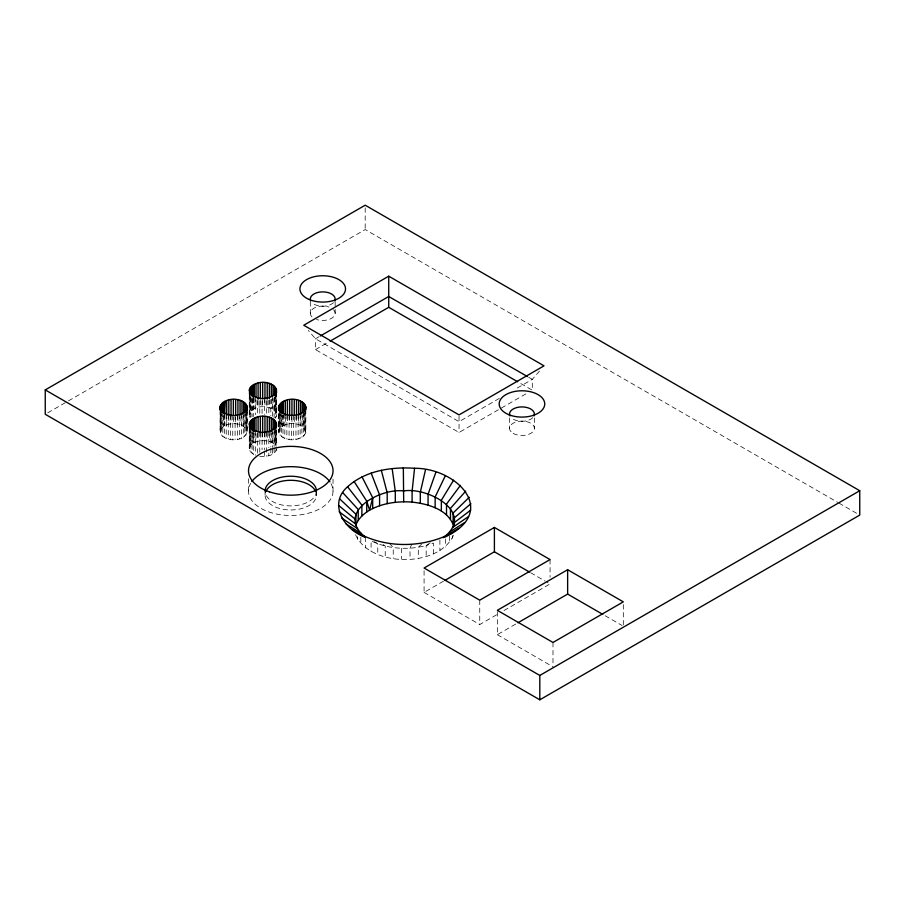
<?xml version="1.0" encoding="UTF-8"?>
<svg xmlns="http://www.w3.org/2000/svg" width="905" height="905" viewBox="0 0 905 905"><rect width="100%" height="100%" fill="white"/><g stroke="black" fill="none" stroke-linecap="round" stroke-linejoin="round"><path stroke-width="0.68" stroke-dasharray="4.53 3.39" d="M220.22 412.601L220.22 430.192C219.881 443.201 247.993 443.02 246.941 429.864L246.941 412.273M275.278 393.822L275.278 418.178L276.534 415.61L276.24 395.361M305.833 432.533C304.103 421.153 283.887 420.882 278.808 430.192C279.034 442.398 301.738 442.783 305.833 432.533L305.833 409.524M249.95 392.894L249.95 417.25C247.812 404.512 271.172 403.596 276.24 412.952M253.694 430.067L253.694 454.423C238.434 442.262 269.724 435.599 275.516 445.509L275.516 430.622M259.769 456.29C265.742 456.946 274.249 455.973 276.534 449.446M355.575 534.731C370.134 567.967 441.142 568.08 454.186 533.52M411.764 544.177L410.01 548.204L410.01 559.03M220.22 430.192C225.424 421.402 241.386 421.56 246.941 429.864M539.504 371.039L532.298 379.365L515.205 389.229M421.9 543.815L418.291 547.276C402.397 549.64 385.587 548.091 371.107 540.794L371.107 551.62M430.26 542.751L426.176 545.557L418.291 547.276L418.291 558.102M47.694 412.861L67.23 401.582M68.452 400.881L365.19 229.553L837.713 502.365M319.148 336.66L315.483 338.764L315.483 349.59L459.05 432.477L527.411 393.008M315.483 349.59L328.911 341.841M499.334 398.392L459.05 421.651L315.483 338.764L308.277 330.438M424.083 570.738L424.083 592.39L443.473 581.191M424.083 592.39L479.752 624.529L499.141 613.33M503.995 610.536L550.059 583.929L546.439 581.836M497.331 611.678L497.331 634.677L516.721 623.477M838.935 503.067L857.307 513.678M528.644 377.261L532.298 379.365L532.298 390.191L518.916 382.464M530.703 572.752L545.229 581.134M605.162 615.739L622.097 625.525M497.331 634.677L552.989 666.815M374.41 541.71L377.781 543.769L377.781 554.595M383.064 544.482L385.225 546.054L385.225 556.88M389.399 543.362L393.234 547.582L393.234 558.408M623.307 604.574L623.307 626.226M552.989 642.46L552.989 665.469M550.059 559.573L550.059 577.164M534.391 417.963L534.391 428.303M509.526 417.963L509.526 428.303M479.752 600.173L479.752 624.529M459.05 416.243L459.05 432.477M452.579 535.59L452.579 538.305M449.604 536.088L449.604 542.853M445.339 538.939L445.339 547.061M439.898 539.957L439.898 550.783M433.45 553.917L433.45 543.091L426.176 545.557L426.176 556.383M401.582 548.306L401.582 559.132M365.405 537.208L365.405 548.034M365.19 207.901L365.19 229.553M360.835 537.174L360.835 543.95M357.52 536.756L357.52 539.471M335.155 301.648L335.155 308.107M335.155 309.397L335.155 313.277M333.029 479.039L333.029 491.223M316.456 492.422L316.456 495.126M310.302 301.648L310.302 313.277M305.392 410.836L305.392 433.846M304.815 413.709L304.815 428.597M304.578 410.734L304.578 435.101M303.729 413.879L303.729 427.409M303.401 411.899L303.401 436.255M302.304 415.531L302.304 426.357M301.908 412.918L301.908 437.273M300.596 415.972L300.596 425.452M300.132 413.777L300.132 438.144M298.65 416.605L298.65 424.728M298.13 414.456L298.13 438.812M296.512 416.074L296.512 424.196M295.958 414.931L295.958 439.287M294.261 417.126L294.261 423.891M293.684 415.18L293.684 439.547M291.942 417.035L291.942 423.8M291.365 415.214L291.365 439.57M289.645 415.825L289.645 423.947M289.068 415.01L289.068 439.377M287.405 416.187L287.405 424.309M286.874 414.592L286.874 438.959M285.313 416.764L285.313 424.886M284.826 413.97L284.826 438.325M283.423 414.829L283.423 425.655M282.982 413.155L282.982 437.511M282.564 415.282L282.564 426.108M281.783 415.78L281.783 426.606M281.421 412.16L281.421 436.527M280.448 414.162L280.448 427.703M280.165 411.04L280.165 435.396M279.441 414.026L279.441 428.902M279.249 411.164L279.249 434.162M278.808 413.958L278.808 430.192M278.717 413.913L278.717 432.862M278.57 413.936L278.57 431.527M276.534 392.612L276.534 415.61M276.534 430.497L276.579 445.396M276.24 430.542L276.24 445.43M276.093 392.566L276.093 416.934M276.093 427.76L276.093 445.351M276.093 446.697L276.093 450.758M275.516 396.797L275.516 411.685M275.278 427.658L275.278 445.249M274.43 396.967L274.43 410.497M274.43 430.791L274.43 444.332M274.102 397.691L274.102 417.986M274.102 428.812L274.102 446.403M274.102 447.76L274.102 453.167M273.005 398.607L273.005 409.433M273.005 432.443L273.005 443.269M272.609 396.005L272.609 416.3M272.609 429.83L272.609 447.421M272.609 448.778L272.609 454.197M271.296 399.06L271.296 408.528M271.296 432.895L271.296 442.364M270.833 399.569L270.833 415.814M270.833 430.701L270.833 446.934M270.833 448.292L270.833 455.057M269.351 399.682L269.351 407.804M269.351 433.518L269.351 441.64M268.83 400.248L268.83 415.135M268.83 431.38L268.83 447.613M268.83 453.02L268.83 455.735M267.224 400.519L267.224 407.284M267.224 432.997L267.224 441.108M266.658 400.723L266.658 415.61M266.658 431.843L266.658 456.211M265.086 492.422L265.086 495.126M264.961 400.202L264.961 406.967M264.961 432.681L264.961 440.803M264.384 398.268L264.384 414.513M264.384 432.104L264.384 449.695M264.384 451.052L264.384 456.459M262.654 400.123L262.654 406.888M262.654 432.601L262.654 440.712M262.065 401.006L262.065 414.535M262.065 432.126L262.065 449.717M260.346 400.259L260.346 407.024M260.346 432.737L260.346 440.859M259.769 400.802L259.769 415.689M259.769 431.934L259.769 452.228M258.106 400.632L258.106 407.397M258.106 433.099L258.106 441.221M257.574 400.383L257.574 415.271M257.574 432.862L257.574 453.167M256.013 399.852L256.013 407.974M256.013 433.676L256.013 441.798M255.527 397.057L255.527 414.648M255.527 430.882L255.527 455.238M254.124 397.917L254.124 408.743M254.124 433.099L254.124 442.579M253.694 397.589L253.694 416.538M253.264 398.37L253.264 409.196M253.264 433.552L253.264 443.031M252.484 398.867L252.484 409.694M252.484 432.692L252.484 443.518M252.122 397.951L252.122 416.9M252.122 429.083L252.122 453.439M251.149 398.607L251.149 410.78M251.149 432.432L251.149 444.615M250.866 396.831L250.866 417.126M250.866 427.952L250.866 452.308M250.142 397.103L250.142 411.99M250.142 430.938L250.142 445.826M249.95 426.719L249.95 451.086M249.418 394.297L249.418 415.949M249.418 428.122L249.418 449.774M249.271 395.666L249.271 414.614M249.271 429.502L249.271 448.439M248.513 478.734L248.513 490.917M247.235 410.881L247.235 432.533M246.794 410.836L246.794 433.846M246.217 413.709L246.217 428.597M245.979 410.734L245.979 435.101M245.131 413.879L245.131 427.409M244.803 411.899L244.803 436.255M243.705 415.531L243.705 426.357M243.309 412.918L243.309 437.273M241.997 415.972L241.997 425.452M241.533 413.777L241.533 438.144M240.051 416.605L240.051 424.728M239.531 414.456L239.531 438.812M237.925 416.074L237.925 424.196M237.37 414.931L237.37 439.287M235.662 417.126L235.662 423.891M235.085 415.18L235.085 439.547M233.354 417.035L233.354 423.8M232.766 415.214L232.766 439.57M231.047 415.825L231.047 423.947M230.481 415.01L230.481 439.377M228.807 416.187L228.807 424.309M228.275 414.592L228.275 438.959M226.714 416.764L226.714 424.886M226.227 413.97L226.227 438.325M224.825 414.829L224.825 425.655M224.395 413.155L224.395 437.511M223.976 415.282L223.976 426.108M223.184 415.78L223.184 426.606M222.822 412.16L222.822 436.527M221.849 414.162L221.849 427.703M221.567 411.04L221.567 435.396M220.843 414.026L220.843 428.902M220.65 411.164L220.65 434.162M220.119 409.863L220.119 432.862M316.456 491.064A25.691 14.831 0 0 1 290.777 505.895A25.691 14.831 0 0 1 265.086 491.064M315.585 491.291A25.691 14.831 0 0 1 291.885 509.945A25.691 14.831 0 0 1 265.47 492.546M331.049 483.677A42.264 24.401 0 0 1 290.505 515.465A42.264 24.401 0 0 1 250.662 483.383M333.493 302.655A12.432 7.172 0 0 1 311.965 302.655M532.728 417.68A12.432 7.172 0 0 1 511.201 417.68M333.493 309.691A12.432 7.172 0 0 1 331.524 318.345A12.432 7.172 0 0 1 316.512 319.488M311.965 316.863A12.432 7.172 0 0 1 313.945 308.198A12.432 7.172 0 0 1 328.945 307.055M513.169 433.371A12.432 7.172 0 0 0 533.961 430.158A12.432 7.172 0 0 0 518.746 421.368A12.432 7.172 0 0 0 513.169 433.371"/><path stroke-width="1.36" d="M247.28 406.831C245.085 418.28 222.721 418.325 219.972 407.171C223.411 395.417 249.282 396.695 247.28 410.893M276.579 389.919C274.385 401.368 252.02 401.413 249.271 390.247C252.552 378.98 276.862 379.568 276.579 392.623M276.579 423.744C274.385 435.203 252.02 435.237 249.271 424.083C252.552 412.816 276.862 413.404 276.579 426.459M305.879 406.831C303.684 418.28 281.319 418.325 278.57 407.171C281.851 395.892 306.15 396.492 305.879 409.535M443.167 537.717C476.392 513.056 427.997 486.766 403.687 490.951C380.077 487.795 334.601 512.784 365.405 537.208C344.794 530.353 327.531 504.289 347.565 486.754C365.541 470.6 391.209 466.709 414.558 468.27C457.251 468.043 499.424 511.981 444.593 537.242M224.055 413.89L224.825 401.3L224.825 413.483M253.355 396.967L254.124 384.387L254.124 396.56M253.355 430.803L254.124 418.212L254.124 431.753M282.745 412.488L283.423 401.3L283.423 413.483M414.558 468.27L412.103 491.268L412.103 502.094C427.963 503.87 448.167 509.368 453.744 526.246M425.497 469.774L420.305 492.388L420.305 503.214M362.011 476.856L372.69 497.705L369.591 510.182C363.708 513.655 358.369 518.52 355.925 525.024L355.925 514.198L339.658 498.859M435.837 472.32L428.065 494.3L428.065 505.126M445.283 475.838L435.147 496.947L435.147 507.773M453.563 480.227L441.357 500.239L441.357 511.065M460.441 485.363L446.516 504.085L446.516 514.911M465.724 491.098L450.475 508.384L450.475 519.21M469.243 497.264L453.111 513.011L453.111 523.837M470.905 503.689L454.367 517.83L454.367 524.595M454.186 522.694L470.668 510.171M452.579 527.479L468.53 516.551M449.604 532.027L464.559 522.626M445.339 536.235L458.869 528.226M45.25 389.908L365.19 205.197L859.75 490.725L859.75 515.092L539.81 699.803L45.25 414.275L45.25 389.908L539.81 675.447L859.75 490.725M388.731 276.183L303.763 325.234L459.05 414.886L544.018 365.835L388.731 276.183L388.731 307.304L517.694 381.763M320.37 335.947L388.731 296.478L527.423 376.559M330.133 341.14L388.731 307.304M494.402 527.434L424.083 568.035L479.752 600.173L550.059 559.573L494.402 527.434L494.402 551.79L444.694 580.49M567.639 569.72L497.331 610.321L552.989 642.46L623.307 601.859L567.639 569.72L567.639 594.087L517.932 622.776M412.103 502.094C397.578 501.031 382.464 503.078 369.591 510.182L366.729 501.155L354.059 481.449M451.618 533.181C421.108 548.962 381.277 548.645 352.294 529.527M494.402 551.79L529.493 572.051M567.639 594.087L602.741 614.348M359.896 534.312L364.387 536.903M346.196 524.074L360.835 533.124M341.785 518.101L357.52 528.644M339.183 511.789L355.575 523.905M338.459 505.307L355.031 519.04M342.724 492.603L358.222 509.515L358.222 520.341M347.565 486.754L361.864 505.126L361.864 515.952M371.186 473.111L379.58 494.899L379.58 505.725M381.333 470.317L387.193 492.795L387.193 503.621M392.159 468.541L395.304 491.472L395.304 502.298M282.417 412.68L281.783 402.25L281.783 413.076M253.196 397.069L252.484 385.326L252.484 396.152M253.196 430.893L252.484 419.162L252.484 429.988M223.818 412.68L223.184 402.25L223.184 413.076M403.336 467.851L403.687 501.777M539.81 675.447L539.81 699.803M372.69 497.705L372.69 508.531M366.729 501.155L366.729 511.981M305.539 405.508L305.539 409.569M304.815 404.241L304.815 411.006M303.729 403.053L303.729 412.533M302.304 402.001L302.304 412.827M300.596 401.085L300.596 414.626M298.65 400.361L298.65 415.248M296.512 399.84L296.512 414.728M294.261 399.524L294.261 415.768M291.942 399.444L291.942 415.678M289.645 399.58L289.645 415.825M287.405 399.953L287.405 414.841M285.313 400.53L285.313 415.418M280.448 403.336L280.448 412.816M279.441 404.546L279.441 411.311M278.808 405.836L278.808 409.897M278.57 407.171L278.57 409.875M276.24 388.596L276.24 394.003M276.24 422.42L276.24 427.839M275.516 387.317L275.516 395.44M275.516 421.153L275.516 427.918M274.43 386.141L274.43 395.609M274.43 419.965L274.43 429.445M273.005 385.077L273.005 395.904M273.005 418.913L273.005 429.739M271.296 384.173L271.296 396.356M271.296 418.008L271.296 431.538M269.351 383.449L269.351 398.336M269.351 417.284L269.351 432.16M267.224 382.928L267.224 399.162M267.224 416.752L267.224 431.64M264.961 382.611L264.961 398.856M264.961 416.447L264.961 432.681M262.654 382.532L262.654 398.766M262.654 416.357L262.654 432.601M260.346 382.668L260.346 398.913M260.346 416.504L260.346 432.737M258.106 383.03L258.106 399.275M258.106 416.866L258.106 431.753M256.013 383.607L256.013 397.148M256.013 417.443L256.013 430.972M251.149 386.424L251.149 395.892M251.149 420.259L251.149 429.728M250.142 387.634L250.142 394.399M250.142 421.459L250.142 428.235M249.509 388.924L249.509 394.331M249.509 422.748L249.509 428.167M246.941 405.508L246.941 410.927M246.217 404.241L246.217 411.006M245.131 403.053L245.131 412.533M243.705 402.001L243.705 412.827M241.997 401.085L241.997 414.626M240.051 400.361L240.051 415.248M237.925 399.84L237.925 414.728M235.662 399.524L235.662 415.768M233.354 399.444L233.354 415.678M231.047 399.58L231.047 415.825M228.807 399.953L228.807 414.841M226.714 400.53L226.714 415.418M221.849 403.336L221.849 412.816M220.843 404.546L220.843 411.311M220.22 405.836L220.22 409.897M219.972 407.171L219.972 409.875M265.086 491.064A25.691 14.831 0 0 1 290.777 476.234A25.691 14.831 0 0 1 316.456 491.064M265.957 491.291A25.691 14.831 0 0 1 290.777 480.295A25.691 14.831 0 0 1 315.585 491.291M251.828 481.584A42.264 24.401 0 0 1 291.037 466.663A42.264 24.401 0 0 1 329.918 481.867M310.72 300.924A12.432 7.172 0 0 1 322.734 291.885A12.432 7.172 0 0 1 334.737 300.924M509.956 415.949A12.432 7.172 0 0 1 521.959 406.911A12.432 7.172 0 0 1 533.961 415.949M269.407 491.822A42.264 24.401 0 0 0 333.029 470.928A42.264 24.401 0 0 0 269.871 449.559A42.264 24.401 0 0 0 269.407 491.822M308.99 299.419A22.783 13.156 0 0 0 345.348 290.539A22.783 13.156 0 0 0 313.854 276.794A22.783 13.156 0 0 0 308.99 299.419M508.791 414.671A22.783 13.156 0 0 0 544.652 405.157A22.783 13.156 0 0 0 512.445 391.989A22.783 13.156 0 0 0 508.791 414.671"/></g></svg>
